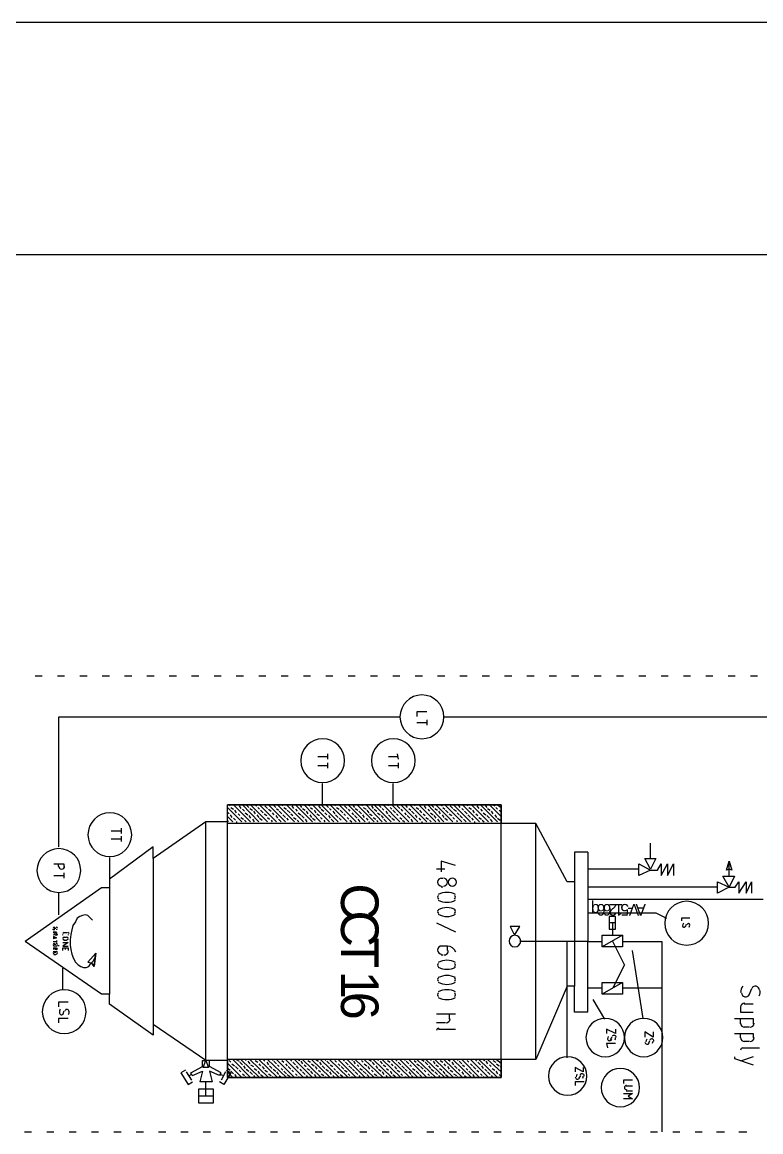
# Model space of a CAD drawing. Header units: millimetres. Extents: x 0 to 33.1, y 1.5 to 45.3.
# Drawn here: x 12.745 to 14.122, y 35.058 to 37.128 of the extents above; entities that cross this region are included whole.
import ezdxf

# ---------------------------------------------------------------- set-up
doc = ezdxf.new("R2010")
doc.units = ezdxf.units.MM
doc.header["$MEASUREMENT"] = 0
doc.layers.get('0').update_dxf_attribs({"linetype": 'CONTINUOUS'})

msp = doc.modelspace()

# ---------------------------------------------------------------- linework, layer by layer
at = {"color": 52, "linetype": 'Continuous'}
msp.add_line((10.2594, 37.1278), (14.8578, 37.1278), dxfattribs=at)
at = {"color": 7, "linetype": 'Continuous'}
msp.add_line((10.2594, 36.6944), (14.8578, 36.6944), dxfattribs=at)
at = {"color": 140, "linetype": 'Continuous'}
for p, q in [((12.7828, 35.9078), (12.7694, 35.9078)), ((12.8244, 35.9078), (12.8111, 35.9078)), ((12.8661, 35.9078), (12.8528, 35.9078)), ((12.9078, 35.9078), (12.8944, 35.9078)), ((12.9494, 35.9078), (12.9361, 35.9078)), ((12.9911, 35.9078), (12.9778, 35.9078)), ((13.0328, 35.9078), (13.0194, 35.9078)), ((13.0744, 35.9078), (13.0611, 35.9078)), ((13.1161, 35.9078), (13.1028, 35.9078)), ((13.1578, 35.9078), (13.1444, 35.9078)), ((13.1994, 35.9078), (13.1861, 35.9078)), ((13.2411, 35.9078), (13.2278, 35.9078)), ((13.2828, 35.9078), (13.2694, 35.9078)), ((13.3244, 35.9078), (13.3111, 35.9078)), ((13.3661, 35.9078), (13.3528, 35.9078)), ((13.4078, 35.9078), (13.3944, 35.9078)), ((13.4494, 35.9078), (13.4361, 35.9078)), ((13.4911, 35.9078), (13.4778, 35.9078)), ((13.5328, 35.9078), (13.5194, 35.9078)), ((13.5744, 35.9078), (13.5611, 35.9078)), ((13.6161, 35.9078), (13.6028, 35.9078)), ((13.6578, 35.9078), (13.6444, 35.9078)), ((13.6994, 35.9078), (13.6861, 35.9078)), ((13.7411, 35.9078), (13.7278, 35.9078)), ((13.7828, 35.9078), (13.7694, 35.9078)), ((13.8244, 35.9078), (13.8111, 35.9078)), ((13.8661, 35.9078), (13.8528, 35.9078)), ((13.9078, 35.9078), (13.8944, 35.9078)), ((13.9494, 35.9078), (13.9361, 35.9078)), ((13.9911, 35.9078), (13.9778, 35.9078)), ((14.0328, 35.9078), (14.0194, 35.9078)), ((14.0744, 35.9078), (14.0611, 35.9078)), ((14.1161, 35.9078), (14.1028, 35.9078)), ((13.4995, 35.8411), (13.4811, 35.8411)), ((13.4811, 35.8411), (13.4811, 35.8328)), ((13.4494, 35.8311), (12.8128, 35.8311)), ((12.8128, 35.8311), (12.8128, 35.5894)), ((13.4811, 35.8211), (13.4995, 35.8211)), ((13.4995, 35.8261), (13.4995, 35.8161)), ((14.1678, 35.8311), (13.5311, 35.8311)), ((13.2961, 35.7578), (13.3145, 35.7578)), ((13.3145, 35.7628), (13.3145, 35.7528)), ((13.4278, 35.7578), (13.4461, 35.7578)), ((13.4444, 35.7628), (13.4461, 35.7528)), ((13.2961, 35.7411), (13.3145, 35.7411)), ((13.3145, 35.7461), (13.3145, 35.7361)), ((13.4278, 35.7411), (13.4461, 35.7411)), ((13.4461, 35.7461), (13.4461, 35.7361)), ((13.3045, 35.7078), (13.3045, 35.6678)), ((13.4361, 35.7078), (13.4361, 35.6678)), ((13.1278, 35.1594), (13.1278, 35.6678)), ((13.6378, 35.6678), (13.1278, 35.6678)), ((13.1278, 35.6328), (13.1278, 35.6678)), ((13.1278, 35.6678), (13.6378, 35.6678)), ((13.1311, 35.6678), (13.1328, 35.6661)), ((13.1394, 35.6678), (13.1711, 35.6361)), ((13.1561, 35.6678), (13.1861, 35.6361)), ((13.1628, 35.6678), (13.1678, 35.6628)), ((13.1711, 35.6678), (13.2028, 35.6361)), ((13.1795, 35.6678), (13.1828, 35.6661)), ((13.1878, 35.6678), (13.2195, 35.6361)), ((13.2044, 35.6678), (13.2361, 35.6361)), ((13.2128, 35.6678), (13.2178, 35.6628)), ((13.2211, 35.6678), (13.2528, 35.6361)), ((13.2294, 35.6678), (13.2311, 35.6661)), ((13.2378, 35.6678), (13.2694, 35.6361)), ((13.2544, 35.6678), (13.2861, 35.6361)), ((13.2628, 35.6678), (13.2661, 35.6628)), ((13.2711, 35.6678), (13.3011, 35.6361)), ((13.2778, 35.6678), (13.2811, 35.6661)), ((13.2861, 35.6678), (13.3178, 35.6361)), ((13.3028, 35.6678), (13.3344, 35.6361)), ((13.3111, 35.6678), (13.3161, 35.6628)), ((13.3194, 35.6678), (13.3511, 35.6361)), ((13.3278, 35.6678), (13.3294, 35.6661)), ((13.3361, 35.6678), (13.3678, 35.6361)), ((13.3528, 35.6678), (13.3844, 35.6361)), ((13.3611, 35.6678), (13.3644, 35.6628)), ((13.3695, 35.6678), (13.4011, 35.6361)), ((13.3778, 35.6678), (13.3794, 35.6661)), ((13.3861, 35.6678), (13.4161, 35.6361)), ((13.4011, 35.6678), (13.4328, 35.6361)), ((13.4094, 35.6678), (13.4144, 35.6628)), ((13.4178, 35.6678), (13.4494, 35.6361)), ((13.4261, 35.6678), (13.4278, 35.6661)), ((13.4345, 35.6678), (13.4661, 35.6361)), ((13.4511, 35.6678), (13.4828, 35.6361)), ((13.4594, 35.6678), (13.4628, 35.6628)), ((13.4678, 35.6678), (13.4995, 35.6361)), ((13.4761, 35.6678), (13.4778, 35.6661)), ((13.4844, 35.6678), (13.5161, 35.6361)), ((13.5011, 35.6678), (13.5311, 35.6361)), ((13.5078, 35.6678), (13.5128, 35.6628)), ((13.5161, 35.6678), (13.5478, 35.6361)), ((13.5245, 35.6678), (13.5278, 35.6661)), ((13.5328, 35.6678), (13.5645, 35.6361)), ((13.5494, 35.6678), (13.5811, 35.6361)), ((13.5578, 35.6678), (13.5611, 35.6628)), ((13.5661, 35.6678), (13.5978, 35.6361)), ((13.5744, 35.6678), (13.5761, 35.6661)), ((13.5828, 35.6678), (13.6144, 35.6361)), ((13.5994, 35.6678), (13.6311, 35.6361)), ((13.6078, 35.6678), (13.6111, 35.6628)), ((13.6161, 35.6678), (13.6378, 35.6461)), ((13.6228, 35.6678), (13.6261, 35.6661)), ((13.6311, 35.6678), (13.6378, 35.6628)), ((13.6378, 35.6328), (13.6378, 35.6678)), ((13.6378, 35.6678), (13.6378, 35.6328)), ((13.1278, 35.6628), (13.1545, 35.6361)), ((13.1278, 35.6544), (13.1311, 35.6511)), ((13.1278, 35.6461), (13.1378, 35.6361)), ((13.1328, 35.6494), (13.1361, 35.6444)), ((13.1344, 35.6628), (13.1394, 35.6594)), ((13.1411, 35.6578), (13.1444, 35.6528)), ((13.1478, 35.6511), (13.1511, 35.6478)), ((13.1495, 35.6661), (13.1528, 35.6611)), ((13.1561, 35.6594), (13.1594, 35.6561)), ((13.1611, 35.6528), (13.1661, 35.6494)), ((13.1678, 35.6478), (13.1711, 35.6428)), ((13.1694, 35.6611), (13.1744, 35.6578)), ((13.1761, 35.6561), (13.1795, 35.6511)), ((13.1828, 35.6494), (13.1861, 35.6444)), ((13.1845, 35.6628), (13.1878, 35.6594)), ((13.1895, 35.6578), (13.1944, 35.6528)), ((13.1961, 35.6511), (13.2011, 35.6478)), ((13.1977, 35.6661), (13.2028, 35.6611)), ((13.2044, 35.6594), (13.2094, 35.6561)), ((13.2111, 35.6528), (13.2145, 35.6494)), ((13.2178, 35.6478), (13.2211, 35.6428)), ((13.2195, 35.6611), (13.2228, 35.6578)), ((13.2244, 35.6561), (13.2294, 35.6511)), ((13.2311, 35.6494), (13.2361, 35.6444)), ((13.2328, 35.6628), (13.2378, 35.6594)), ((13.2394, 35.6578), (13.2445, 35.6528)), ((13.2461, 35.6511), (13.2495, 35.6478)), ((13.2478, 35.6661), (13.2511, 35.6611)), ((13.2544, 35.6594), (13.2578, 35.6561)), ((13.2594, 35.6528), (13.2644, 35.6494)), ((13.2661, 35.6478), (13.2711, 35.6428)), ((13.2678, 35.6611), (13.2728, 35.6578)), ((13.2745, 35.6561), (13.2778, 35.6511)), ((13.2811, 35.6494), (13.2844, 35.6444)), ((13.2828, 35.6628), (13.2861, 35.6594)), ((13.2894, 35.6578), (13.2928, 35.6528)), ((13.2944, 35.6511), (13.2994, 35.6478)), ((13.2978, 35.6661), (13.3011, 35.6611)), ((13.3028, 35.6594), (13.3078, 35.6561)), ((13.3095, 35.6528), (13.3128, 35.6494)), ((13.3161, 35.6478), (13.3194, 35.6428)), ((13.3178, 35.6611), (13.3211, 35.6578)), ((13.3244, 35.6561), (13.3278, 35.6511)), ((13.3294, 35.6494), (13.3344, 35.6444)), ((13.3311, 35.6628), (13.3361, 35.6594)), ((13.3378, 35.6578), (13.3428, 35.6528)), ((13.3445, 35.6511), (13.3478, 35.6478)), ((13.3461, 35.6661), (13.3511, 35.6611)), ((13.3528, 35.6594), (13.3561, 35.6561)), ((13.3594, 35.6528), (13.3628, 35.6494)), ((13.3644, 35.6478), (13.3695, 35.6428)), ((13.3661, 35.6611), (13.3711, 35.6578)), ((13.3728, 35.6561), (13.3778, 35.6511)), ((13.3794, 35.6494), (13.3828, 35.6444)), ((13.3811, 35.6628), (13.3861, 35.6594)), ((13.3878, 35.6578), (13.3911, 35.6528)), ((13.3928, 35.6511), (13.3978, 35.6478)), ((13.3961, 35.6661), (13.3995, 35.6611)), ((13.4011, 35.6594), (13.4061, 35.6561)), ((13.4078, 35.6528), (13.4128, 35.6494)), ((13.4144, 35.6478), (13.4178, 35.6428)), ((13.4161, 35.6611), (13.4194, 35.6578)), ((13.4228, 35.6561), (13.4261, 35.6511)), ((13.4278, 35.6494), (13.4328, 35.6444)), ((13.4311, 35.6628), (13.4345, 35.6594)), ((13.4361, 35.6578), (13.4411, 35.6528)), ((13.4428, 35.6511), (13.4461, 35.6478)), ((13.4444, 35.6661), (13.4494, 35.6611)), ((13.4511, 35.6594), (13.4544, 35.6561)), ((13.4578, 35.6528), (13.4611, 35.6494)), ((13.4628, 35.6478), (13.4678, 35.6428)), ((13.4661, 35.6611), (13.4695, 35.6578)), ((13.4711, 35.6561), (13.4761, 35.6511)), ((13.4778, 35.6494), (13.4811, 35.6444)), ((13.4794, 35.6628), (13.4844, 35.6594)), ((13.4861, 35.6578), (13.4894, 35.6528)), ((13.4928, 35.6511), (13.4961, 35.6478)), ((13.4945, 35.6661), (13.4978, 35.6611)), ((13.5011, 35.6594), (13.5044, 35.6561)), ((13.5061, 35.6528), (13.5111, 35.6494)), ((13.5128, 35.6478), (13.5161, 35.6428)), ((13.5144, 35.6611), (13.5194, 35.6578)), ((13.5211, 35.6561), (13.5245, 35.6511)), ((13.5278, 35.6494), (13.5311, 35.6444)), ((13.5295, 35.6628), (13.5328, 35.6594)), ((13.5344, 35.6578), (13.5394, 35.6528)), ((13.5411, 35.6511), (13.5461, 35.6478)), ((13.5428, 35.6661), (13.5478, 35.6611)), ((13.5494, 35.6594), (13.5545, 35.6561)), ((13.5561, 35.6528), (13.5595, 35.6494)), ((13.5611, 35.6478), (13.5661, 35.6428)), ((13.5645, 35.6611), (13.5678, 35.6578)), ((13.5694, 35.6561), (13.5744, 35.6511)), ((13.5761, 35.6494), (13.5811, 35.6444)), ((13.5778, 35.6628), (13.5828, 35.6594)), ((13.5844, 35.6578), (13.5878, 35.6528)), ((13.5911, 35.6511), (13.5945, 35.6478)), ((13.5928, 35.6661), (13.5961, 35.6611)), ((13.5994, 35.6594), (13.6028, 35.6561)), ((13.6044, 35.6528), (13.6094, 35.6494)), ((13.6111, 35.6478), (13.6161, 35.6428)), ((13.6128, 35.6611), (13.6178, 35.6578)), ((13.6195, 35.6561), (13.6228, 35.6511)), ((13.6261, 35.6494), (13.6294, 35.6444)), ((13.6278, 35.6628), (13.6311, 35.6594)), ((13.6344, 35.6578), (13.6378, 35.6544)), ((13.0878, 35.6361), (12.9894, 35.5678)), ((13.0878, 35.6361), (12.9894, 35.5678)), ((13.0878, 35.1911), (13.0878, 35.6361)), ((13.1278, 35.6361), (13.0878, 35.6361)), ((13.1278, 35.6361), (13.0878, 35.6361)), ((13.1278, 35.6378), (13.1294, 35.6361)), ((13.6378, 35.6328), (13.1278, 35.6328)), ((13.1394, 35.6428), (13.1428, 35.6394)), ((13.1444, 35.6361), (13.1461, 35.6361)), ((13.1528, 35.6444), (13.1578, 35.6411)), ((13.1594, 35.6394), (13.1628, 35.6361)), ((13.1744, 35.6411), (13.1778, 35.6361)), ((13.1878, 35.6428), (13.1928, 35.6394)), ((13.1944, 35.6361), (13.1944, 35.6361)), ((13.2028, 35.6444), (13.2061, 35.6411)), ((13.2094, 35.6394), (13.2111, 35.6361)), ((13.2228, 35.6411), (13.2278, 35.6361)), ((13.2378, 35.6428), (13.2411, 35.6394)), ((13.2445, 35.6361), (13.2445, 35.6361)), ((13.2511, 35.6444), (13.2561, 35.6411)), ((13.2578, 35.6394), (13.2611, 35.6361)), ((13.2728, 35.6411), (13.2761, 35.6361)), ((13.2861, 35.6428), (13.2911, 35.6394)), ((13.2928, 35.6361), (13.2928, 35.6361)), ((13.3011, 35.6444), (13.3045, 35.6411)), ((13.3078, 35.6394), (13.3095, 35.6361)), ((13.3211, 35.6411), (13.3261, 35.6361)), ((13.3361, 35.6428), (13.3395, 35.6394)), ((13.3428, 35.6361), (13.3428, 35.6361)), ((13.3511, 35.6444), (13.3544, 35.6411)), ((13.3561, 35.6394), (13.3594, 35.6361)), ((13.3711, 35.6411), (13.3745, 35.6361)), ((13.3861, 35.6428), (13.3894, 35.6394)), ((13.3911, 35.6361), (13.3928, 35.6361)), ((13.3995, 35.6444), (13.4045, 35.6411)), ((13.4061, 35.6394), (13.4078, 35.6361)), ((13.4194, 35.6411), (13.4244, 35.6361)), ((13.4345, 35.6428), (13.4395, 35.6394)), ((13.4411, 35.6361), (13.4411, 35.6361)), ((13.4494, 35.6444), (13.4528, 35.6411)), ((13.4544, 35.6394), (13.4578, 35.6361)), ((13.4695, 35.6411), (13.4728, 35.6361)), ((13.4844, 35.6428), (13.4878, 35.6394)), ((13.4894, 35.6361), (13.4911, 35.6361)), ((13.4978, 35.6444), (13.5028, 35.6411)), ((13.5044, 35.6394), (13.5078, 35.6361)), ((13.5194, 35.6411), (13.5228, 35.6361)), ((13.5328, 35.6428), (13.5378, 35.6394)), ((13.5394, 35.6361), (13.5394, 35.6361)), ((13.5478, 35.6444), (13.5511, 35.6411)), ((13.5545, 35.6394), (13.5561, 35.6361)), ((13.5678, 35.6411), (13.5727, 35.6361)), ((13.5828, 35.6428), (13.5861, 35.6394)), ((13.5878, 35.6361), (13.5895, 35.6361)), ((13.5961, 35.6444), (13.6011, 35.6411)), ((13.6028, 35.6394), (13.6061, 35.6361)), ((13.6178, 35.6411), (13.6211, 35.6361)), ((13.6311, 35.6428), (13.6361, 35.6394)), ((13.7028, 35.6328), (13.6378, 35.6328)), ((13.6378, 35.1928), (13.6378, 35.6328)), ((13.7611, 35.5244), (13.7028, 35.6328)), ((13.7028, 35.1928), (13.7028, 35.6328)), ((12.9111, 35.6194), (12.9295, 35.6194)), ((12.9111, 35.6044), (12.9295, 35.6044)), ((12.9295, 35.6244), (12.9295, 35.6144)), ((12.9295, 35.6094), (12.9295, 35.5994)), ((12.9894, 35.5894), (12.9078, 35.5294)), ((12.9894, 35.5678), (12.9894, 35.5894)), ((13.9161, 35.5678), (13.9161, 35.5961)), ((12.9078, 35.5694), (12.9078, 35.5294)), ((12.9894, 35.5678), (12.9894, 35.2578)), ((13.5528, 35.5544), (13.5261, 35.5628)), ((13.5261, 35.5628), (13.5261, 35.5428)), ((13.7994, 35.5794), (13.7745, 35.5794)), ((13.7745, 35.5794), (13.7745, 35.5244)), ((13.7994, 35.5794), (13.7994, 35.4128)), ((13.9161, 35.5478), (13.9061, 35.5678)), ((13.9061, 35.5678), (13.9261, 35.5678)), ((13.9261, 35.5678), (13.9161, 35.5478)), ((14.0578, 35.5461), (14.0628, 35.5628)), ((14.0628, 35.5628), (14.0678, 35.5461)), ((14.0628, 35.5628), (14.0678, 35.5461)), ((14.0628, 35.5344), (14.0628, 35.5628)), ((12.8045, 35.5578), (12.8227, 35.5578)), ((12.8128, 35.5528), (12.8128, 35.5578)), ((12.8227, 35.5578), (12.8227, 35.5528)), ((13.5328, 35.5478), (13.5178, 35.5478)), ((13.8944, 35.5478), (13.7994, 35.5478)), ((13.8944, 35.5361), (13.8944, 35.5578)), ((13.8944, 35.5578), (13.9161, 35.5461)), ((13.9161, 35.5461), (13.8944, 35.5361)), ((13.9161, 35.5461), (13.9294, 35.5461)), ((13.9294, 35.5461), (13.9361, 35.5578)), ((13.9361, 35.5578), (13.9361, 35.5361)), ((13.9361, 35.5361), (13.9478, 35.5578)), ((13.9478, 35.5578), (13.9478, 35.5361)), ((13.9478, 35.5361), (13.9594, 35.5578)), ((13.9594, 35.5578), (13.9594, 35.5361)), ((14.0628, 35.5478), (14.0578, 35.5461)), ((14.0678, 35.5461), (14.0628, 35.5478)), ((14.0678, 35.5461), (14.0628, 35.5478)), ((12.8045, 35.5361), (12.8227, 35.5361)), ((12.8227, 35.5411), (12.8227, 35.5311)), ((12.9078, 35.5294), (12.9078, 35.5128)), ((13.5261, 35.5311), (13.5295, 35.5311)), ((13.7745, 35.5244), (13.7611, 35.5244)), ((13.7745, 35.5244), (13.7745, 35.3294)), ((14.0411, 35.5028), (14.0411, 35.5244)), ((14.0411, 35.5244), (14.0628, 35.5144)), ((14.0628, 35.5144), (14.0511, 35.5344)), ((14.0511, 35.5344), (14.0728, 35.5344)), ((14.0728, 35.5344), (14.0628, 35.5144)), ((14.0744, 35.5144), (14.0811, 35.5244)), ((14.0811, 35.5244), (14.0811, 35.5028)), ((14.0811, 35.5028), (14.0944, 35.5244)), ((14.0944, 35.5244), (14.0944, 35.5028)), ((14.0944, 35.5028), (14.1044, 35.5244)), ((14.1044, 35.5244), (14.1044, 35.5028)), ((12.8928, 35.5128), (12.7511, 35.4128)), ((12.8128, 35.5028), (12.8128, 35.4628)), ((12.9078, 35.5128), (12.8928, 35.5128)), ((12.9078, 35.5128), (12.9078, 35.3144)), ((13.5295, 35.5144), (13.5261, 35.5144)), ((14.0411, 35.5144), (13.7994, 35.5144)), ((14.0628, 35.5144), (14.0411, 35.5028)), ((14.0628, 35.5144), (14.0744, 35.5144)), ((14.1261, 35.4911), (13.7994, 35.4911)), ((12.8528, 35.4594), (12.8478, 35.4561)), ((12.8578, 35.4611), (12.8528, 35.4594)), ((12.8628, 35.4628), (12.8578, 35.4611)), ((12.8678, 35.4611), (12.8628, 35.4628)), ((12.8711, 35.4578), (12.8678, 35.4611)), ((13.7994, 35.4661), (13.9261, 35.4661)), ((13.8511, 35.4594), (13.8395, 35.4594)), ((13.8395, 35.4594), (13.8395, 35.4361)), ((13.8511, 35.4361), (13.8511, 35.4594)), ((13.9261, 35.4661), (13.9461, 35.4561)), ((12.8395, 35.4428), (12.8378, 35.4344)), ((12.8445, 35.4494), (12.8395, 35.4428)), ((12.8478, 35.4561), (12.8445, 35.4494)), ((12.8761, 35.4528), (12.8711, 35.4578)), ((13.5178, 35.4478), (13.5528, 35.4311)), ((13.6545, 35.4411), (13.6628, 35.4244)), ((13.6728, 35.4411), (13.6545, 35.4411)), ((13.6628, 35.4244), (13.6728, 35.4411)), ((13.8511, 35.4478), (13.8395, 35.4478)), ((13.8461, 35.4244), (13.8461, 35.4478)), ((13.9894, 35.4561), (13.9744, 35.4561)), ((13.9744, 35.4561), (13.9744, 35.4511)), ((13.9828, 35.4444), (13.9811, 35.4394)), ((12.8028, 35.4344), (12.8028, 35.4361)), ((12.8061, 35.4344), (12.8028, 35.4344)), ((12.8028, 35.4311), (12.8095, 35.4311)), ((12.8028, 35.4294), (12.8095, 35.4294)), ((12.8061, 35.4261), (12.8028, 35.4244)), ((12.8028, 35.4228), (12.8095, 35.4194)), ((12.8095, 35.4194), (12.8028, 35.4178)), ((12.8045, 35.4378), (12.8078, 35.4378)), ((12.8045, 35.4178), (12.8045, 35.4211)), ((12.8061, 35.4344), (12.8061, 35.4344)), ((12.8061, 35.4294), (12.8061, 35.4261)), ((12.8095, 35.4361), (12.8095, 35.4344)), ((12.8095, 35.4294), (12.8095, 35.4261)), ((12.8211, 35.4244), (12.8211, 35.4261)), ((12.8227, 35.4294), (12.8294, 35.4294)), ((12.8227, 35.4211), (12.8278, 35.4211)), ((12.8311, 35.4261), (12.8311, 35.4244)), ((12.8361, 35.4261), (12.8344, 35.4161)), ((12.8378, 35.4344), (12.8361, 35.4261)), ((13.8261, 35.4028), (13.8261, 35.4244)), ((13.8261, 35.4244), (13.8644, 35.4244)), ((13.8644, 35.4244), (13.8261, 35.4028)), ((13.8395, 35.4361), (13.8511, 35.4361)), ((13.8644, 35.4244), (13.8644, 35.4028)), ((12.8928, 35.3144), (12.7511, 35.4128)), ((12.8028, 35.4128), (12.8095, 35.4128)), ((12.8028, 35.4011), (12.8095, 35.4011)), ((12.8061, 35.3994), (12.8028, 35.3978)), ((12.8045, 35.4078), (12.8078, 35.4078)), ((12.8078, 35.4044), (12.8045, 35.4044)), ((12.8061, 35.4011), (12.8061, 35.3994)), ((12.8095, 35.4144), (12.8095, 35.4111)), ((12.8095, 35.4011), (12.8095, 35.3994)), ((12.8128, 35.4061), (12.8128, 35.4044)), ((12.8211, 35.4111), (12.8311, 35.4111)), ((12.8311, 35.4111), (12.8211, 35.4044)), ((12.8211, 35.4044), (12.8311, 35.4044)), ((12.8211, 35.3961), (12.8211, 35.4011)), ((12.8211, 35.4011), (12.8311, 35.4011)), ((12.8278, 35.4144), (12.8227, 35.4144)), ((12.8261, 35.3978), (12.8261, 35.4011)), ((12.8311, 35.4011), (12.8311, 35.3961)), ((12.8344, 35.4161), (12.8344, 35.4061)), ((12.8344, 35.4061), (12.8361, 35.3978)), ((12.8361, 35.3978), (12.8378, 35.3894)), ((13.5378, 35.4044), (13.5261, 35.4044)), ((13.5378, 35.3961), (13.5378, 35.4044)), ((13.7994, 35.4128), (13.6728, 35.4128)), ((13.7611, 35.1961), (13.7611, 35.4128)), ((13.7994, 35.4128), (13.8261, 35.4128)), ((13.7994, 35.2811), (13.7994, 35.4128)), ((13.8644, 35.4028), (13.8261, 35.4028)), ((13.8678, 35.3694), (13.8461, 35.4128)), ((13.8644, 35.4128), (13.9378, 35.4128)), ((13.9378, 35.4128), (13.9378, 35.1678)), ((12.8028, 35.3944), (12.8095, 35.3944)), ((12.8045, 35.3928), (12.8078, 35.3928)), ((12.8078, 35.3878), (12.8045, 35.3878)), ((12.8378, 35.3894), (12.8411, 35.3811)), ((12.8411, 35.3811), (12.8445, 35.3744)), ((12.8828, 35.3911), (12.8678, 35.3744)), ((12.8828, 35.3911), (12.8678, 35.3744)), ((12.8778, 35.3761), (12.8811, 35.3828)), ((12.8828, 35.3911), (12.8794, 35.3661)), ((12.8794, 35.3661), (12.8828, 35.3911)), ((12.8811, 35.3828), (12.8828, 35.3911)), ((13.5261, 35.3878), (13.5295, 35.3878)), ((13.9028, 35.2694), (13.8828, 35.3961)), ((12.8211, 35.3228), (12.8211, 35.3628)), ((12.8445, 35.3744), (12.8494, 35.3694)), ((12.8494, 35.3694), (12.8544, 35.3661)), ((12.8544, 35.3661), (12.8594, 35.3644)), ((12.8594, 35.3644), (12.8644, 35.3644)), ((12.8644, 35.3644), (12.8695, 35.3661)), ((12.8678, 35.3744), (12.8745, 35.3728)), ((12.8678, 35.3744), (12.8745, 35.3728)), ((12.8695, 35.3661), (12.8728, 35.3711)), ((12.8728, 35.3711), (12.8778, 35.3761)), ((12.8794, 35.3661), (12.8745, 35.3728)), ((12.8745, 35.3728), (12.8794, 35.3661)), ((13.8678, 35.3694), (13.8461, 35.3261)), ((13.8261, 35.3144), (13.8261, 35.3361)), ((13.8261, 35.3361), (13.8644, 35.3361)), ((13.8644, 35.3361), (13.8261, 35.3144)), ((13.8644, 35.3361), (13.8644, 35.3144)), ((12.9078, 35.3144), (12.8928, 35.3144)), ((12.9078, 35.2961), (12.9078, 35.3144)), ((13.7611, 35.3294), (13.7028, 35.1928)), ((13.7745, 35.3294), (13.7611, 35.3294)), ((13.7745, 35.2811), (13.7745, 35.3294)), ((13.7994, 35.3261), (13.8261, 35.3261)), ((13.8644, 35.3144), (13.8261, 35.3144)), ((13.8644, 35.3261), (13.9378, 35.3261)), ((13.9378, 35.3294), (13.9378, 35.0578)), ((14.1044, 35.3244), (14.0994, 35.3128)), ((12.8311, 35.2994), (12.8128, 35.2994)), ((12.8128, 35.2994), (12.8128, 35.2911)), ((12.9894, 35.2378), (12.9078, 35.2961)), ((13.8311, 35.2678), (13.8095, 35.3044)), ((14.1078, 35.2961), (14.0911, 35.2961)), ((12.8227, 35.2828), (12.8211, 35.2778)), ((13.5178, 35.2778), (13.5528, 35.2778)), ((13.5411, 35.2778), (13.5411, 35.2678)), ((13.7994, 35.2811), (13.7745, 35.2811)), ((14.0844, 35.2894), (14.0844, 35.2811)), ((14.0844, 35.2811), (14.1078, 35.2811)), ((12.8311, 35.2694), (12.8128, 35.2694)), ((12.8128, 35.2694), (12.8128, 35.2611)), ((12.9894, 35.2578), (12.9894, 35.2378)), ((13.0878, 35.1911), (12.9894, 35.2578)), ((13.0878, 35.1911), (12.9894, 35.2578)), ((13.5344, 35.2611), (13.5178, 35.2611)), ((14.0728, 35.2694), (14.1078, 35.2694)), ((14.0844, 35.2594), (14.0844, 35.2694)), ((14.1011, 35.2528), (14.0911, 35.2528)), ((14.1078, 35.2694), (14.1078, 35.2594)), ((13.5211, 35.2494), (13.5528, 35.2494)), ((13.8511, 35.2411), (13.8344, 35.2494)), ((13.8344, 35.2494), (13.8344, 35.2411)), ((13.8445, 35.2344), (13.8411, 35.2294)), ((13.8511, 35.2494), (13.8511, 35.2411)), ((13.9211, 35.2344), (13.9061, 35.2444)), ((13.9061, 35.2444), (13.9061, 35.2344)), ((13.9211, 35.2444), (13.9211, 35.2344)), ((14.0728, 35.2411), (14.1078, 35.2411)), ((14.0844, 35.2328), (14.0844, 35.2411)), ((14.1078, 35.2411), (14.1078, 35.2328)), ((13.8511, 35.2228), (13.8344, 35.2228)), ((13.8344, 35.2228), (13.8361, 35.2144)), ((13.9144, 35.2278), (13.9128, 35.2228)), ((14.0878, 35.2144), (14.1194, 35.2144)), ((14.1011, 35.2261), (14.0911, 35.2261)), ((13.0811, 35.1794), (13.0811, 35.1911)), ((13.0811, 35.1911), (13.0878, 35.1911)), ((13.0828, 35.1778), (13.0878, 35.1911)), ((13.1278, 35.1911), (13.0878, 35.1911)), ((13.1278, 35.1911), (13.0878, 35.1911)), ((13.1278, 35.1911), (13.0878, 35.1911)), ((13.1278, 35.1911), (13.0878, 35.1911)), ((13.0878, 35.1911), (13.0928, 35.1778)), ((13.0945, 35.1911), (13.0878, 35.1911)), ((13.0945, 35.1794), (13.0945, 35.1911)), ((13.1278, 35.1928), (13.1278, 35.1594)), ((13.6378, 35.1928), (13.1278, 35.1928)), ((13.1311, 35.1911), (13.1344, 35.1878)), ((13.1378, 35.1928), (13.1711, 35.1594)), ((13.1444, 35.1928), (13.1495, 35.1894)), ((13.1528, 35.1928), (13.1878, 35.1594)), ((13.1611, 35.1928), (13.1628, 35.1911)), ((13.1694, 35.1928), (13.2044, 35.1594)), ((13.1795, 35.1911), (13.1845, 35.1878)), ((13.1861, 35.1928), (13.2211, 35.1594)), ((13.1944, 35.1928), (13.1977, 35.1894)), ((13.2028, 35.1928), (13.2378, 35.1594)), ((13.2111, 35.1928), (13.2128, 35.1911)), ((13.2195, 35.1928), (13.2528, 35.1594)), ((13.2294, 35.1911), (13.2328, 35.1878)), ((13.2361, 35.1928), (13.2694, 35.1594)), ((13.2445, 35.1928), (13.2478, 35.1894)), ((13.2528, 35.1928), (13.2861, 35.1594)), ((13.2594, 35.1928), (13.2628, 35.1911)), ((13.2678, 35.1928), (13.3028, 35.1594)), ((13.2778, 35.1911), (13.2828, 35.1878)), ((13.2844, 35.1928), (13.3194, 35.1594)), ((13.2928, 35.1928), (13.2978, 35.1894)), ((13.3011, 35.1928), (13.3361, 35.1594)), ((13.3095, 35.1928), (13.3111, 35.1911)), ((13.3178, 35.1928), (13.3528, 35.1594)), ((13.3278, 35.1911), (13.3311, 35.1878)), ((13.3344, 35.1928), (13.3678, 35.1594)), ((13.3428, 35.1928), (13.3461, 35.1894)), ((13.3511, 35.1928), (13.3844, 35.1594)), ((13.3594, 35.1928), (13.3611, 35.1911)), ((13.3661, 35.1928), (13.4011, 35.1594)), ((13.3778, 35.1911), (13.3811, 35.1878)), ((13.3828, 35.1928), (13.4178, 35.1594)), ((13.3911, 35.1928), (13.3961, 35.1894)), ((13.3995, 35.1928), (13.4345, 35.1594)), ((13.4078, 35.1928), (13.4094, 35.1911)), ((13.4161, 35.1928), (13.4511, 35.1594)), ((13.4261, 35.1911), (13.4311, 35.1878)), ((13.4328, 35.1928), (13.4678, 35.1594)), ((13.4411, 35.1928), (13.4444, 35.1894)), ((13.4494, 35.1928), (13.4828, 35.1594)), ((13.4578, 35.1928), (13.4594, 35.1911)), ((13.4661, 35.1928), (13.4995, 35.1594)), ((13.4761, 35.1911), (13.4794, 35.1878)), ((13.4811, 35.1928), (13.5161, 35.1594)), ((13.4894, 35.1928), (13.4945, 35.1894)), ((13.4978, 35.1928), (13.5328, 35.1594)), ((13.5061, 35.1928), (13.5078, 35.1911)), ((13.5144, 35.1928), (13.5494, 35.1594)), ((13.5245, 35.1911), (13.5295, 35.1878)), ((13.5311, 35.1928), (13.5661, 35.1594)), ((13.5394, 35.1928), (13.5428, 35.1894)), ((13.5478, 35.1928), (13.5828, 35.1594)), ((13.5561, 35.1928), (13.5578, 35.1911)), ((13.5645, 35.1928), (13.5978, 35.1594)), ((13.5744, 35.1911), (13.5778, 35.1878)), ((13.5811, 35.1928), (13.6144, 35.1594)), ((13.5895, 35.1928), (13.5928, 35.1894)), ((13.5961, 35.1928), (13.6311, 35.1594)), ((13.6044, 35.1928), (13.6078, 35.1911)), ((13.6128, 35.1928), (13.6378, 35.1694)), ((13.6228, 35.1911), (13.6278, 35.1878)), ((13.6294, 35.1928), (13.6378, 35.1861)), ((13.7028, 35.1928), (13.6378, 35.1928)), ((13.6378, 35.1928), (13.6378, 35.1594)), ((13.6378, 35.1594), (13.6378, 35.1928)), ((14.0728, 35.1978), (14.0728, 35.1944)), ((14.0728, 35.1944), (14.1078, 35.1828)), ((14.1078, 35.1978), (14.0844, 35.1894)), ((13.0494, 35.1728), (13.0411, 35.1678)), ((13.0511, 35.1694), (13.0611, 35.1544)), ((13.0511, 35.1694), (13.0611, 35.1544)), ((13.0595, 35.1678), (13.0811, 35.1794)), ((13.0628, 35.1628), (13.0811, 35.1711)), ((13.0811, 35.1711), (13.0761, 35.1511)), ((13.0928, 35.1778), (13.0828, 35.1778)), ((13.1161, 35.1678), (13.0945, 35.1794)), ((13.0945, 35.1711), (13.0994, 35.1511)), ((13.1128, 35.1628), (13.0945, 35.1711)), ((13.1245, 35.1694), (13.1161, 35.1544)), ((13.1261, 35.1728), (13.1344, 35.1678)), ((13.1278, 35.1861), (13.1545, 35.1594)), ((13.1278, 35.1694), (13.1378, 35.1594)), ((13.1294, 35.1761), (13.1328, 35.1728)), ((13.1344, 35.1711), (13.1394, 35.1661)), ((13.1361, 35.1844), (13.1411, 35.1811)), ((13.1428, 35.1794), (13.1478, 35.1744)), ((13.1495, 35.1728), (13.1528, 35.1694)), ((13.1511, 35.1878), (13.1561, 35.1828)), ((13.1578, 35.1811), (13.1611, 35.1761)), ((13.1628, 35.1744), (13.1678, 35.1711)), ((13.1661, 35.1894), (13.1694, 35.1844)), ((13.1694, 35.1694), (13.1744, 35.1644)), ((13.1711, 35.1828), (13.1761, 35.1794)), ((13.1778, 35.1761), (13.1828, 35.1728)), ((13.1845, 35.1711), (13.1878, 35.1661)), ((13.1861, 35.1844), (13.1895, 35.1811)), ((13.1928, 35.1794), (13.1961, 35.1744)), ((13.1977, 35.1728), (13.2028, 35.1694)), ((13.2011, 35.1878), (13.2044, 35.1828)), ((13.2061, 35.1811), (13.2111, 35.1761)), ((13.2128, 35.1744), (13.2178, 35.1711)), ((13.2145, 35.1894), (13.2195, 35.1844)), ((13.2195, 35.1694), (13.2228, 35.1644)), ((13.2211, 35.1828), (13.2244, 35.1794)), ((13.2278, 35.1761), (13.2311, 35.1728)), ((13.2328, 35.1711), (13.2378, 35.1661)), ((13.2361, 35.1844), (13.2394, 35.1811)), ((13.2411, 35.1794), (13.2461, 35.1744)), ((13.2478, 35.1728), (13.2511, 35.1694)), ((13.2495, 35.1878), (13.2544, 35.1828)), ((13.2561, 35.1811), (13.2594, 35.1761)), ((13.2628, 35.1744), (13.2661, 35.1711)), ((13.2644, 35.1894), (13.2678, 35.1844)), ((13.2678, 35.1694), (13.2728, 35.1644)), ((13.2711, 35.1828), (13.2745, 35.1794)), ((13.2761, 35.1761), (13.2811, 35.1728)), ((13.2828, 35.1711), (13.2861, 35.1661)), ((13.2844, 35.1844), (13.2894, 35.1811)), ((13.2911, 35.1794), (13.2944, 35.1744)), ((13.2978, 35.1728), (13.3011, 35.1694)), ((13.2994, 35.1878), (13.3028, 35.1828)), ((13.3045, 35.1811), (13.3095, 35.1761)), ((13.3111, 35.1744), (13.3161, 35.1711)), ((13.3128, 35.1894), (13.3178, 35.1844)), ((13.3178, 35.1694), (13.3211, 35.1644)), ((13.3194, 35.1828), (13.3244, 35.1794)), ((13.3261, 35.1761), (13.3294, 35.1728)), ((13.3311, 35.1711), (13.3361, 35.1661)), ((13.3344, 35.1844), (13.3378, 35.1811)), ((13.3395, 35.1794), (13.3445, 35.1744)), ((13.3461, 35.1728), (13.3511, 35.1694)), ((13.3478, 35.1878), (13.3528, 35.1828)), ((13.3544, 35.1811), (13.3594, 35.1761)), ((13.3611, 35.1744), (13.3644, 35.1711)), ((13.3628, 35.1894), (13.3661, 35.1844)), ((13.3661, 35.1694), (13.3711, 35.1644)), ((13.3695, 35.1828), (13.3728, 35.1794)), ((13.3745, 35.1761), (13.3794, 35.1728)), ((13.3811, 35.1711), (13.3861, 35.1661)), ((13.3828, 35.1844), (13.3878, 35.1811)), ((13.3894, 35.1794), (13.3928, 35.1744)), ((13.3961, 35.1728), (13.3995, 35.1694)), ((13.3978, 35.1878), (13.4011, 35.1828)), ((13.4045, 35.1811), (13.4078, 35.1761)), ((13.4094, 35.1744), (13.4144, 35.1711)), ((13.4128, 35.1894), (13.4161, 35.1844)), ((13.4161, 35.1694), (13.4194, 35.1644)), ((13.4178, 35.1828), (13.4228, 35.1794)), ((13.4244, 35.1761), (13.4278, 35.1728)), ((13.4311, 35.1711), (13.4345, 35.1661)), ((13.4328, 35.1844), (13.4361, 35.1811)), ((13.4395, 35.1794), (13.4428, 35.1744)), ((13.4444, 35.1728), (13.4494, 35.1694)), ((13.4461, 35.1878), (13.4511, 35.1828)), ((13.4528, 35.1811), (13.4578, 35.1761)), ((13.4594, 35.1744), (13.4628, 35.1711)), ((13.4611, 35.1894), (13.4661, 35.1844)), ((13.4661, 35.1694), (13.4695, 35.1644)), ((13.4678, 35.1828), (13.4711, 35.1794)), ((13.4728, 35.1761), (13.4778, 35.1728)), ((13.4794, 35.1711), (13.4844, 35.1661)), ((13.4811, 35.1844), (13.4861, 35.1811)), ((13.4878, 35.1794), (13.4928, 35.1744)), ((13.4945, 35.1728), (13.4978, 35.1694)), ((13.4961, 35.1878), (13.5011, 35.1828)), ((13.5028, 35.1811), (13.5061, 35.1761)), ((13.5078, 35.1744), (13.5128, 35.1711)), ((13.5111, 35.1894), (13.5144, 35.1844)), ((13.5144, 35.1694), (13.5194, 35.1644)), ((13.5161, 35.1828), (13.5211, 35.1794)), ((13.5228, 35.1761), (13.5278, 35.1728)), ((13.5295, 35.1711), (13.5328, 35.1661)), ((13.5311, 35.1844), (13.5344, 35.1811)), ((13.5378, 35.1794), (13.5411, 35.1744)), ((13.5428, 35.1728), (13.5478, 35.1694)), ((13.5461, 35.1878), (13.5494, 35.1828)), ((13.5511, 35.1811), (13.5561, 35.1761)), ((13.5578, 35.1744), (13.5611, 35.1711)), ((13.5595, 35.1894), (13.5645, 35.1844)), ((13.5645, 35.1694), (13.5678, 35.1644)), ((13.5661, 35.1828), (13.5694, 35.1794)), ((13.5727, 35.1761), (13.5761, 35.1728)), ((13.5778, 35.1711), (13.5828, 35.1661)), ((13.5811, 35.1844), (13.5844, 35.1811)), ((13.5861, 35.1794), (13.5911, 35.1744)), ((13.5928, 35.1728), (13.5961, 35.1694)), ((13.5945, 35.1878), (13.5994, 35.1828)), ((13.6011, 35.1811), (13.6044, 35.1761)), ((13.6078, 35.1744), (13.6111, 35.1711)), ((13.6094, 35.1894), (13.6128, 35.1844)), ((13.6128, 35.1694), (13.6178, 35.1644)), ((13.6161, 35.1828), (13.6195, 35.1794)), ((13.6211, 35.1761), (13.6261, 35.1728)), ((13.6278, 35.1711), (13.6311, 35.1661)), ((13.6294, 35.1844), (13.6344, 35.1811)), ((13.6361, 35.1794), (13.6378, 35.1778)), ((13.7911, 35.1694), (13.7761, 35.1778)), ((13.7761, 35.1778), (13.7761, 35.1694)), ((13.7911, 35.1778), (13.7911, 35.1694)), ((13.0411, 35.1678), (13.0545, 35.1461)), ((13.0545, 35.1461), (13.0628, 35.1511)), ((13.0561, 35.1628), (13.0611, 35.1644)), ((13.0611, 35.1644), (13.0595, 35.1678)), ((13.0611, 35.1644), (13.0611, 35.1644)), ((13.0611, 35.1644), (13.0628, 35.1628)), ((13.0994, 35.1511), (13.0761, 35.1511)), ((13.0878, 35.1244), (13.0878, 35.1511)), ((13.1144, 35.1644), (13.1128, 35.1628)), ((13.1211, 35.1461), (13.1128, 35.1511)), ((13.1144, 35.1644), (13.1161, 35.1678)), ((13.1144, 35.1644), (13.1144, 35.1644)), ((13.1195, 35.1628), (13.1144, 35.1644)), ((13.1344, 35.1678), (13.1211, 35.1461)), ((13.1278, 35.1611), (13.1311, 35.1594)), ((13.6378, 35.1594), (13.1278, 35.1594)), ((13.1278, 35.1594), (13.6378, 35.1594)), ((13.1411, 35.1644), (13.1444, 35.1611)), ((13.1561, 35.1661), (13.1594, 35.1628)), ((13.1611, 35.1611), (13.1628, 35.1594)), ((13.1761, 35.1628), (13.1795, 35.1594)), ((13.1895, 35.1644), (13.1944, 35.1611)), ((13.2044, 35.1661), (13.2094, 35.1628)), ((13.2111, 35.1611), (13.2128, 35.1594)), ((13.2244, 35.1628), (13.2294, 35.1594)), ((13.2394, 35.1644), (13.2445, 35.1611)), ((13.2544, 35.1661), (13.2578, 35.1628)), ((13.2594, 35.1611), (13.2611, 35.1594)), ((13.2745, 35.1628), (13.2778, 35.1594)), ((13.2894, 35.1644), (13.2928, 35.1611)), ((13.3028, 35.1661), (13.3078, 35.1628)), ((13.3095, 35.1611), (13.3111, 35.1594)), ((13.3244, 35.1628), (13.3278, 35.1594)), ((13.3378, 35.1644), (13.3428, 35.1611)), ((13.3528, 35.1661), (13.3561, 35.1628)), ((13.3594, 35.1611), (13.3594, 35.1594)), ((13.3728, 35.1628), (13.3761, 35.1594)), ((13.3878, 35.1644), (13.3911, 35.1611)), ((13.4011, 35.1661), (13.4061, 35.1628)), ((13.4078, 35.1611), (13.4094, 35.1594)), ((13.4228, 35.1628), (13.4261, 35.1594)), ((13.4361, 35.1644), (13.4411, 35.1611)), ((13.4511, 35.1661), (13.4544, 35.1628)), ((13.4578, 35.1611), (13.4594, 35.1594)), ((13.4711, 35.1628), (13.4744, 35.1594)), ((13.4861, 35.1644), (13.4894, 35.1611)), ((13.5011, 35.1661), (13.5044, 35.1628)), ((13.5061, 35.1611), (13.5078, 35.1594)), ((13.5211, 35.1628), (13.5245, 35.1594)), ((13.5344, 35.1644), (13.5394, 35.1611)), ((13.5494, 35.1661), (13.5545, 35.1628)), ((13.5561, 35.1611), (13.5578, 35.1594)), ((13.5694, 35.1628), (13.5744, 35.1594)), ((13.5844, 35.1644), (13.5878, 35.1611)), ((13.5994, 35.1661), (13.6028, 35.1628)), ((13.6044, 35.1611), (13.6061, 35.1594)), ((13.6195, 35.1628), (13.6228, 35.1594)), ((13.6344, 35.1644), (13.6378, 35.1611)), ((13.7928, 35.1511), (13.7761, 35.1511)), ((13.7761, 35.1511), (13.7761, 35.1444)), ((13.7861, 35.1628), (13.7828, 35.1578)), ((13.8828, 35.1544), (13.8661, 35.1544)), ((13.8661, 35.1544), (13.8661, 35.1478)), ((13.0744, 35.1111), (13.0744, 35.1378)), ((13.0744, 35.1378), (13.1011, 35.1378)), ((13.1011, 35.1378), (13.1011, 35.1111)), ((13.8661, 35.1294), (13.8828, 35.1294)), ((13.8828, 35.1428), (13.8711, 35.1428)), ((13.8711, 35.1344), (13.8828, 35.1344)), ((13.8828, 35.1294), (13.8745, 35.1244)), ((13.1011, 35.1244), (13.0744, 35.1244)), ((13.1011, 35.1111), (13.0744, 35.1111)), ((13.8828, 35.1194), (13.8661, 35.1194)), ((13.8745, 35.1244), (13.8828, 35.1194)), ((12.7495, 35.0578), (12.7628, 35.0578)), ((12.7911, 35.0578), (12.8045, 35.0578)), ((12.8328, 35.0578), (12.8461, 35.0578)), ((12.8745, 35.0578), (12.8878, 35.0578)), ((12.9161, 35.0578), (12.9295, 35.0578)), ((12.9578, 35.0578), (12.9711, 35.0578)), ((12.9995, 35.0578), (13.0128, 35.0578)), ((13.0411, 35.0578), (13.0545, 35.0578)), ((13.0828, 35.0578), (13.0961, 35.0578)), ((13.1245, 35.0578), (13.1378, 35.0578)), ((13.1661, 35.0578), (13.1795, 35.0578)), ((13.2078, 35.0578), (13.2211, 35.0578)), ((13.2495, 35.0578), (13.2628, 35.0578)), ((13.2911, 35.0578), (13.3045, 35.0578)), ((13.3328, 35.0578), (13.3461, 35.0578)), ((13.3745, 35.0578), (13.3878, 35.0578)), ((13.4161, 35.0578), (13.4295, 35.0578)), ((13.4578, 35.0578), (13.4711, 35.0578)), ((13.4995, 35.0578), (13.5128, 35.0578)), ((13.5411, 35.0578), (13.5545, 35.0578)), ((13.5828, 35.0578), (13.5961, 35.0578)), ((13.6245, 35.0578), (13.6378, 35.0578)), ((13.6661, 35.0578), (13.6795, 35.0578)), ((13.7078, 35.0578), (13.7211, 35.0578)), ((13.7495, 35.0578), (13.7628, 35.0578)), ((13.7911, 35.0578), (13.8045, 35.0578)), ((13.8328, 35.0578), (13.8461, 35.0578)), ((13.8745, 35.0578), (13.8878, 35.0578)), ((13.9161, 35.0578), (13.9294, 35.0578)), ((13.9578, 35.0578), (13.9711, 35.0578)), ((13.9994, 35.0578), (14.0128, 35.0578)), ((14.0394, 35.0578), (14.0544, 35.0578)), ((14.0811, 35.0578), (14.0961, 35.0578))]:
    msp.add_line(p, q, dxfattribs=at)
for points in [[(13.4903, 35.8728), (13.4677, 35.8728), (13.4494, 35.8544), (13.4494, 35.8319)], [(13.5311, 35.8319), (13.5311, 35.8544), (13.5128, 35.8728), (13.4903, 35.8728)], [(13.4494, 35.8319), (13.4494, 35.8094), (13.4677, 35.7911), (13.4903, 35.7911)], [(13.4903, 35.7911), (13.5128, 35.7911), (13.5311, 35.8094), (13.5311, 35.8319)], [(13.3053, 35.7911), (13.2827, 35.7911), (13.2644, 35.7728), (13.2644, 35.7503)], [(13.3461, 35.7503), (13.3461, 35.7728), (13.3278, 35.7911), (13.3053, 35.7911)], [(13.437, 35.7911), (13.4144, 35.7911), (13.3961, 35.7728), (13.3961, 35.7503)], [(13.4778, 35.7503), (13.4778, 35.7728), (13.4595, 35.7911), (13.437, 35.7911)], [(13.2644, 35.7503), (13.2644, 35.7276), (13.2827, 35.7094), (13.3053, 35.7094)], [(13.3053, 35.7094), (13.3278, 35.7094), (13.3461, 35.7276), (13.3461, 35.7503)], [(13.3961, 35.7503), (13.3961, 35.7276), (13.4144, 35.7094), (13.437, 35.7094)], [(13.437, 35.7094), (13.4595, 35.7094), (13.4778, 35.7276), (13.4778, 35.7503)], [(12.9086, 35.6528), (12.8861, 35.6528), (12.8678, 35.6344), (12.8678, 35.6119)], [(12.9494, 35.6119), (12.9494, 35.6344), (12.9312, 35.6528), (12.9086, 35.6528)], [(12.8678, 35.6119), (12.8678, 35.5894), (12.8861, 35.5711), (12.9086, 35.5711)], [(12.9086, 35.5711), (12.9312, 35.5711), (12.9494, 35.5894), (12.9494, 35.6119)], [(12.8136, 35.5861), (12.7911, 35.5861), (12.7728, 35.5678), (12.7728, 35.5453)], [(12.8544, 35.5453), (12.8544, 35.5678), (12.8362, 35.5861), (12.8136, 35.5861)], [(12.7728, 35.5453), (12.7728, 35.5228), (12.7911, 35.5044), (12.8136, 35.5044)], [(12.8128, 35.5536), (12.8128, 35.5504), (12.8154, 35.5478), (12.8186, 35.5478)], [(12.8136, 35.5044), (12.8362, 35.5044), (12.8544, 35.5228), (12.8544, 35.5453)], [(12.8186, 35.5478), (12.8218, 35.5478), (12.8244, 35.5504), (12.8244, 35.5536)], [(13.527, 35.5311), (13.5228, 35.5311), (13.5194, 35.5278), (13.5194, 35.5236)], [(13.5194, 35.5236), (13.5194, 35.5194), (13.5228, 35.5161), (13.527, 35.5161)], [(13.5378, 35.5236), (13.5378, 35.5278), (13.5344, 35.5311), (13.5303, 35.5311)], [(13.5303, 35.5161), (13.5344, 35.5161), (13.5378, 35.5194), (13.5378, 35.5236)], [(13.5469, 35.5311), (13.5428, 35.5311), (13.5394, 35.5278), (13.5394, 35.5236)], [(13.5394, 35.5236), (13.5394, 35.5194), (13.5428, 35.5161), (13.5469, 35.5161)], [(13.5545, 35.5236), (13.5545, 35.5278), (13.5511, 35.5311), (13.5469, 35.5311)], [(13.5469, 35.5161), (13.5511, 35.5161), (13.5545, 35.5194), (13.5545, 35.5236)], [(13.5531, 35.5004), (13.543, 35.5058), (13.5309, 35.5058), (13.5208, 35.5004)], [(13.5211, 35.4986), (13.5201, 35.4978), (13.5194, 35.4965), (13.5194, 35.4953)], [(13.5194, 35.4953), (13.5194, 35.494), (13.5201, 35.4928), (13.5211, 35.4919)], [(13.5208, 35.4901), (13.5309, 35.4847), (13.543, 35.4847), (13.5531, 35.4901)], [(13.5528, 35.4953), (13.5528, 35.4965), (13.5521, 35.4978), (13.5511, 35.4986)], [(13.5511, 35.4919), (13.5521, 35.4928), (13.5528, 35.494), (13.5528, 35.4953)], [(13.9836, 35.4878), (13.9611, 35.4878), (13.9428, 35.4694), (13.9428, 35.4469)], [(14.0244, 35.4469), (14.0244, 35.4694), (14.0063, 35.4878), (13.9836, 35.4878)], [(13.5211, 35.4719), (13.5201, 35.4712), (13.5194, 35.47), (13.5194, 35.4686)], [(13.5194, 35.4686), (13.5194, 35.4672), (13.5201, 35.466), (13.5211, 35.4653)], [(13.5531, 35.4719), (13.543, 35.4775), (13.5309, 35.4775), (13.5208, 35.4719)], [(13.5208, 35.4636), (13.5309, 35.4581), (13.543, 35.4581), (13.5531, 35.4636)], [(13.5528, 35.4686), (13.5528, 35.47), (13.5521, 35.4712), (13.5511, 35.4719)], [(13.5511, 35.4653), (13.5521, 35.466), (13.5528, 35.4672), (13.5528, 35.4686)], [(12.8053, 35.4394), (12.8039, 35.4394), (12.8028, 35.4383), (12.8028, 35.4369)], [(12.8111, 35.4369), (12.8111, 35.4383), (12.81, 35.4394), (12.8086, 35.4394)], [(13.9428, 35.4469), (13.9428, 35.4243), (13.9611, 35.4061), (13.9836, 35.4061)], [(13.9776, 35.4471), (13.9767, 35.4457), (13.9762, 35.444), (13.9761, 35.4422)], [(13.9761, 35.4419), (13.9761, 35.4407), (13.9769, 35.4397), (13.9781, 35.4394)], [(13.9781, 35.4394), (13.9792, 35.4393), (13.9803, 35.4397), (13.9808, 35.4408)], [(13.9836, 35.4061), (14.0063, 35.4061), (14.0244, 35.4243), (14.0244, 35.4469)], [(13.9875, 35.4461), (13.9864, 35.4462), (13.9853, 35.4457), (13.9847, 35.4447)], [(13.9894, 35.4436), (13.9894, 35.4447), (13.9886, 35.4458), (13.9875, 35.4461)], [(13.9886, 35.4396), (13.9892, 35.4408), (13.9894, 35.4422), (13.9894, 35.4436)], [(12.8061, 35.4269), (12.8061, 35.4256), (12.8072, 35.4244), (12.8086, 35.4244)], [(12.8086, 35.4244), (12.81, 35.4244), (12.8111, 35.4256), (12.8111, 35.4269)], [(12.8236, 35.4294), (12.8222, 35.4294), (12.8211, 35.4283), (12.8211, 35.4269)], [(12.8236, 35.4211), (12.8222, 35.4211), (12.8211, 35.42), (12.8211, 35.4186)], [(12.8211, 35.4186), (12.8211, 35.4172), (12.8222, 35.4161), (12.8236, 35.4161)], [(12.8311, 35.4186), (12.8311, 35.42), (12.83, 35.4211), (12.8286, 35.4211)], [(12.8286, 35.4161), (12.83, 35.4161), (12.8311, 35.4172), (12.8311, 35.4186)], [(12.8328, 35.4269), (12.8328, 35.4283), (12.8317, 35.4294), (12.8303, 35.4294)], [(13.6636, 35.4244), (13.6576, 35.4244), (13.6528, 35.4196), (13.6528, 35.4136)], [(13.6744, 35.4136), (13.6744, 35.4196), (13.6696, 35.4244), (13.6636, 35.4244)], [(12.8053, 35.4094), (12.8039, 35.4094), (12.8028, 35.4083), (12.8028, 35.4069)], [(12.8028, 35.4069), (12.8028, 35.4056), (12.8039, 35.4044), (12.8053, 35.4044)], [(12.8061, 35.4003), (12.8061, 35.3989), (12.8072, 35.3978), (12.8086, 35.3978)], [(12.8111, 35.4069), (12.8111, 35.4083), (12.81, 35.4094), (12.8086, 35.4094)], [(12.8086, 35.4044), (12.81, 35.4044), (12.8111, 35.4056), (12.8111, 35.4069)], [(12.8086, 35.3978), (12.81, 35.3978), (12.8111, 35.3989), (12.8111, 35.4003)], [(13.527, 35.4044), (13.5228, 35.4044), (13.5194, 35.4011), (13.5194, 35.3969)], [(13.5534, 35.3929), (13.5511, 35.3994), (13.545, 35.404), (13.538, 35.4044)], [(13.6528, 35.4136), (13.6528, 35.4076), (13.6576, 35.4028), (13.6636, 35.4028)], [(13.6636, 35.4028), (13.6696, 35.4028), (13.6744, 35.4076), (13.6744, 35.4136)], [(12.8053, 35.3944), (12.8039, 35.3944), (12.8028, 35.3933), (12.8028, 35.3919)], [(12.8028, 35.3919), (12.8028, 35.3906), (12.8039, 35.3894), (12.8053, 35.3894)], [(12.8111, 35.3919), (12.8111, 35.3933), (12.81, 35.3944), (12.8086, 35.3944)], [(12.8086, 35.3894), (12.81, 35.3894), (12.8111, 35.3906), (12.8111, 35.3919)], [(13.5194, 35.3969), (13.5194, 35.3928), (13.5228, 35.3894), (13.527, 35.3894)], [(13.5531, 35.3737), (13.543, 35.3792), (13.5309, 35.3792), (13.5208, 35.3737)], [(13.5309, 35.3879), (13.5333, 35.3875), (13.5356, 35.3883), (13.5373, 35.39)], [(13.5373, 35.39), (13.5389, 35.3917), (13.5397, 35.394), (13.5394, 35.3963)], [(13.5211, 35.3719), (13.5201, 35.3711), (13.5194, 35.37), (13.5194, 35.3686)], [(13.5194, 35.3686), (13.5194, 35.3674), (13.5201, 35.3661), (13.5211, 35.3653)], [(13.5208, 35.3651), (13.5309, 35.3597), (13.543, 35.3597), (13.5531, 35.3651)], [(13.5528, 35.3686), (13.5528, 35.37), (13.5521, 35.3711), (13.5511, 35.3719)], [(13.5511, 35.3653), (13.5521, 35.3661), (13.5528, 35.3674), (13.5528, 35.3686)], [(13.5211, 35.3453), (13.5201, 35.3444), (13.5194, 35.3432), (13.5194, 35.3419)], [(13.5194, 35.3419), (13.5194, 35.3406), (13.5201, 35.3393), (13.5211, 35.3386)], [(13.5531, 35.3454), (13.543, 35.3508), (13.5309, 35.3508), (13.5208, 35.3454)], [(13.5208, 35.3368), (13.5309, 35.3314), (13.543, 35.3314), (13.5531, 35.3368)], [(13.5528, 35.3419), (13.5528, 35.3432), (13.5521, 35.3444), (13.5511, 35.3453)], [(13.5511, 35.3386), (13.5521, 35.3393), (13.5528, 35.3406), (13.5528, 35.3419)], [(12.8236, 35.3228), (12.8011, 35.3228), (12.7828, 35.3044), (12.7828, 35.2819)], [(12.8644, 35.2819), (12.8644, 35.3044), (12.8461, 35.3228), (12.8236, 35.3228)], [(13.5211, 35.3169), (13.5201, 35.3163), (13.5194, 35.315), (13.5194, 35.3136)], [(13.5531, 35.3187), (13.543, 35.3242), (13.5309, 35.3242), (13.5208, 35.3187)], [(13.5528, 35.3136), (13.5528, 35.315), (13.5521, 35.3163), (13.5511, 35.3169)], [(14.0885, 35.3297), (14.086, 35.3263), (14.0846, 35.3221), (14.0844, 35.3179)], [(14.0861, 35.3169), (14.0861, 35.3135), (14.0885, 35.3104), (14.0919, 35.3096)], [(14.1136, 35.3293), (14.1103, 35.33), (14.1068, 35.3283), (14.1053, 35.3254)], [(14.1194, 35.3219), (14.1194, 35.3254), (14.1171, 35.3285), (14.1136, 35.3293)], [(14.119, 35.3115), (14.1204, 35.3149), (14.1211, 35.3182), (14.1211, 35.3217)], [(13.5194, 35.3136), (13.5194, 35.3122), (13.5201, 35.311), (13.5211, 35.3103)], [(13.5208, 35.3085), (13.5309, 35.3031), (13.543, 35.3031), (13.5531, 35.3085)], [(13.5511, 35.3103), (13.5521, 35.311), (13.5528, 35.3122), (13.5528, 35.3136)], [(14.0919, 35.2978), (14.0878, 35.2978), (14.0844, 35.2944), (14.0844, 35.2903)], [(14.0919, 35.3096), (14.0953, 35.3089), (14.0987, 35.3104), (14.1003, 35.3135)], [(12.7828, 35.2819), (12.7828, 35.2594), (12.8011, 35.2411), (12.8236, 35.2411)], [(12.8163, 35.2864), (12.8152, 35.2847), (12.8145, 35.2828), (12.8145, 35.2807)], [(12.8145, 35.2803), (12.8145, 35.2783), (12.8158, 35.2767), (12.8177, 35.2762)], [(12.8177, 35.2762), (12.8196, 35.2758), (12.8215, 35.2767), (12.8223, 35.2785)], [(12.8236, 35.2411), (12.8461, 35.2411), (12.8644, 35.2594), (12.8644, 35.2819)], [(12.8295, 35.286), (12.8277, 35.2865), (12.8257, 35.2856), (12.8249, 35.2837)], [(12.8328, 35.2819), (12.8327, 35.2839), (12.8314, 35.2856), (12.8295, 35.286)], [(12.8318, 35.2767), (12.8324, 35.2783), (12.8328, 35.2801), (12.8328, 35.2819)], [(13.5353, 35.2611), (13.5394, 35.2611), (13.5428, 35.2644), (13.5428, 35.2686)], [(13.8319, 35.2694), (13.8122, 35.2694), (13.7961, 35.2535), (13.7961, 35.2336)], [(13.8678, 35.2336), (13.8678, 35.2535), (13.8517, 35.2694), (13.8319, 35.2694)], [(13.9036, 35.2694), (13.8838, 35.2694), (13.8678, 35.2535), (13.8678, 35.2336)], [(13.9394, 35.2336), (13.9394, 35.2535), (13.9233, 35.2694), (13.9036, 35.2694)], [(14.0844, 35.2603), (14.0844, 35.2561), (14.0878, 35.2528), (14.0919, 35.2528)], [(14.1019, 35.2528), (14.1061, 35.2528), (14.1094, 35.2561), (14.1094, 35.2603)], [(13.5219, 35.2511), (13.5196, 35.2511), (13.5178, 35.2493), (13.5178, 35.2469)], [(13.7961, 35.2336), (13.7961, 35.2137), (13.8122, 35.1978), (13.8319, 35.1978)], [(13.8319, 35.1978), (13.8517, 35.1978), (13.8678, 35.2137), (13.8678, 35.2336)], [(13.8377, 35.2354), (13.8367, 35.234), (13.8362, 35.2324), (13.8361, 35.2306)], [(13.8361, 35.2319), (13.8362, 35.23), (13.8375, 35.2283), (13.8393, 35.2279)], [(13.8496, 35.2376), (13.8477, 35.2381), (13.8457, 35.2372), (13.8449, 35.2354)], [(13.8528, 35.2336), (13.8528, 35.2356), (13.8514, 35.2372), (13.8496, 35.2376)], [(13.8503, 35.2296), (13.8509, 35.2308), (13.8511, 35.2322), (13.8511, 35.2336)], [(13.8678, 35.2336), (13.8678, 35.2137), (13.8838, 35.1978), (13.9036, 35.1978)], [(13.9036, 35.1978), (13.9233, 35.1978), (13.9394, 35.2137), (13.9394, 35.2336)], [(14.0844, 35.2336), (14.0844, 35.2294), (14.0878, 35.2261), (14.0919, 35.2261)], [(14.1019, 35.2261), (14.1061, 35.2261), (14.1094, 35.2294), (14.1094, 35.2336)], [(13.8393, 35.2279), (13.8412, 35.2275), (13.8432, 35.2283), (13.844, 35.2301)], [(13.9061, 35.2251), (13.9061, 35.2233), (13.9075, 35.2217), (13.9093, 35.2212)], [(13.9093, 35.2304), (13.9083, 35.229), (13.9078, 35.2274), (13.9078, 35.2256)], [(13.9093, 35.2212), (13.9112, 35.2208), (13.9132, 35.2217), (13.914, 35.2235)], [(13.9196, 35.231), (13.9176, 35.2314), (13.9157, 35.2306), (13.9149, 35.2287)], [(13.9228, 35.2269), (13.9228, 35.2289), (13.9214, 35.2306), (13.9196, 35.231)], [(13.9204, 35.2229), (13.9208, 35.2242), (13.9211, 35.2256), (13.9211, 35.2269)], [(14.0886, 35.2144), (14.0863, 35.2144), (14.0844, 35.2125), (14.0844, 35.2103)], [(13.7619, 35.1978), (13.7421, 35.1978), (13.7261, 35.1818), (13.7261, 35.1619)], [(13.7978, 35.1619), (13.7978, 35.1818), (13.7817, 35.1978), (13.7619, 35.1978)], [(13.8603, 35.1761), (13.8405, 35.1761), (13.8244, 35.16), (13.8244, 35.1403)], [(13.8961, 35.1403), (13.8961, 35.16), (13.88, 35.1761), (13.8603, 35.1761)], [(13.7261, 35.1619), (13.7261, 35.1421), (13.7421, 35.1261), (13.7619, 35.1261)], [(13.7619, 35.1261), (13.7817, 35.1261), (13.7978, 35.1421), (13.7978, 35.1619)], [(13.7761, 35.1603), (13.7762, 35.1583), (13.7775, 35.1567), (13.7793, 35.1563)], [(13.7793, 35.1654), (13.7784, 35.164), (13.7778, 35.1624), (13.7778, 35.1606)], [(13.7793, 35.1563), (13.7812, 35.1557), (13.7832, 35.1567), (13.784, 35.1585)], [(13.7896, 35.166), (13.7877, 35.1664), (13.7857, 35.1656), (13.7849, 35.1638)], [(13.7928, 35.1619), (13.7928, 35.1639), (13.7914, 35.1656), (13.7896, 35.166)], [(13.7904, 35.1579), (13.7909, 35.1592), (13.7911, 35.1606), (13.7911, 35.1619)], [(13.8244, 35.1403), (13.8244, 35.1206), (13.8405, 35.1044), (13.8603, 35.1044)], [(13.8603, 35.1044), (13.88, 35.1044), (13.8961, 35.1206), (13.8961, 35.1403)], [(13.8719, 35.1444), (13.8696, 35.1444), (13.8678, 35.1425), (13.8678, 35.1403)], [(13.8678, 35.1403), (13.8678, 35.1379), (13.8697, 35.1361), (13.872, 35.1361)]]:
    msp.add_open_spline(points, degree=3, dxfattribs=at)

# ---------------------------------------------------------------- texts
at = {"color": 140}
for s, height, rotation, p in [('C', 0.07, 270, (13.3394, 35.5211)), ('q', 0.021667, 180, (13.8216, 35.4828)), ('6', 0.021667, 180, (13.8325, 35.4828)), ('6', 0.021667, 180, (13.8435, 35.4828)), ('2', 0.021667, 180, (13.8544, 35.4828)), ('1', 0.021667, 180, (13.8654, 35.4828)), ('5', 0.021667, 180, (13.8764, 35.4828)), ('V', 0.021667, 180, (13.8953, 35.4828)), ('A', 0.021667, 180, (13.9078, 35.4828)), ('C', 0.07, 270, (13.3394, 35.4706)), ('-', 0.021667, 180, (13.883, 35.4828)), ('T', 0.07, 270, (13.3394, 35.4201)), ('1', 0.07, 270, (13.3394, 35.3579)), ('6', 0.07, 270, (13.3394, 35.319))]:
    msp.add_text(s, height=height, rotation=rotation, dxfattribs=at).set_placement(p)

doc.saveas('drawing.dxf')
